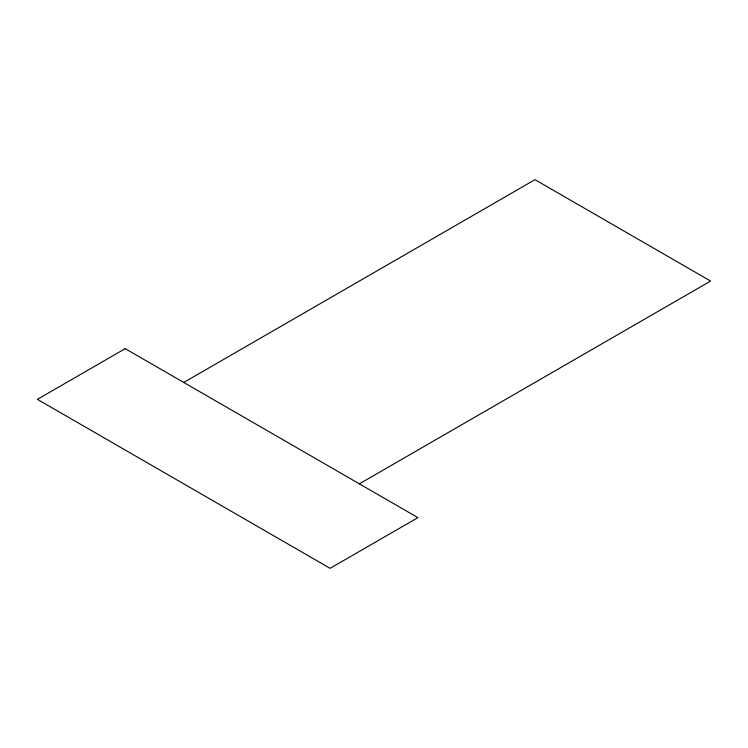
<?xml version="1.0" encoding="UTF-8"?>
<svg xmlns="http://www.w3.org/2000/svg" width="748" height="748" viewBox="0 0 748 748"><rect width="100%" height="100%" fill="white"/><g stroke="black" fill="none" stroke-linecap="round" stroke-linejoin="round"><path stroke-width="1.12" d="M183.746 382.452L534.979 179.67L710.6 281.061L359.367 483.844M125.206 348.652L37.4 399.348L330.092 568.33L417.908 517.635L125.206 348.652"/></g></svg>
